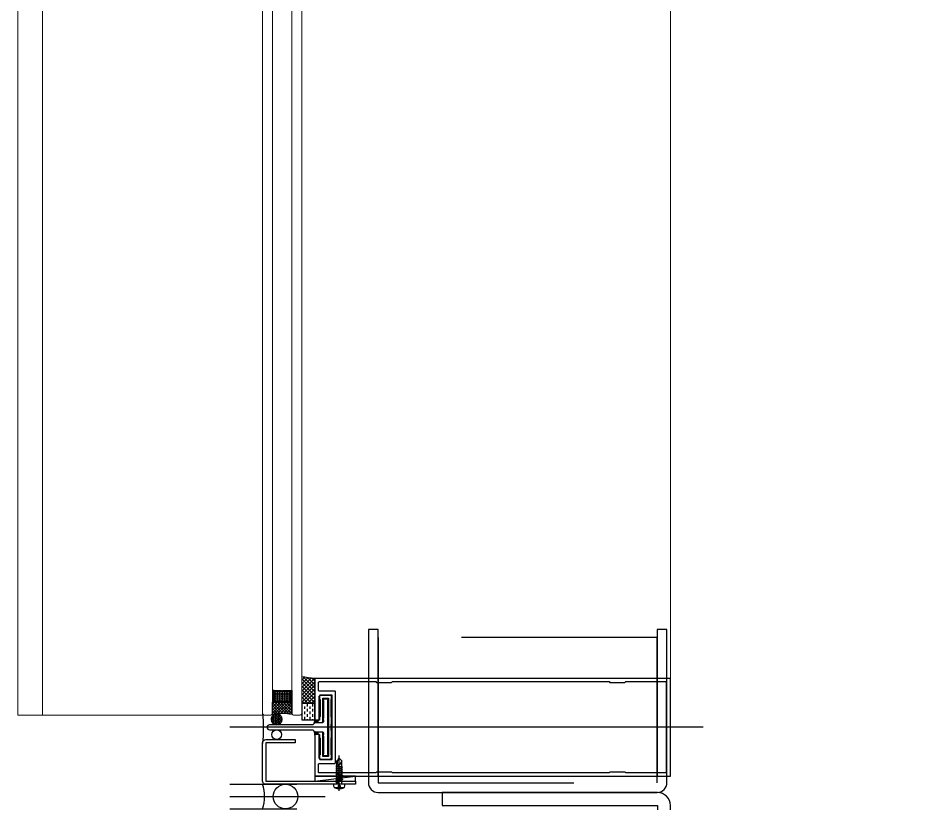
# Model space of a CAD drawing. Header units: millimetres. Extents: x -37526 to 92296, y -340 to 26760.
# Drawn here: x 38450 to 39000, y 10964 to 11445 of the extents above; entities that cross this region are included whole.
import ezdxf

# ---------------------------------------------------------------- set-up
doc = ezdxf.new("R2010")
doc.units = ezdxf.units.MM
doc.header["$LTSCALE"] = 60
for name, pattern in [('CENTER', [50.8, 31.75, -6.35, 6.35, -6.35]), ('CENTER2', [28.575, 19.05, -3.175, 3.175, -3.175]), ('HIDDEN', [2, 1, -1]), ('HIDDEN2', [4.7625, 3.175, -1.5875])]:
    doc.linetypes.add(name, pattern=pattern)
for name, color, linetype in [('A-ETC-8', 8, 'Continuous'), ('B-AR', 7, 'Continuous'), ('cen', 1, 'Continuous'), ('EXTRUSION', 7, 'Continuous'), ('fastener', 1, 'Continuous'), ('GLASS', 7, 'Continuous'), ('polyamide', 6, 'Continuous'), ('S-TEEL', 4, 'Continuous'), ('SCREW', 1, 'Continuous'), ('SEALANT', 252, 'Continuous'), ('W250', 7, 'Continuous')]:
    doc.layers.add(name, color=color, linetype=linetype)
doc.layers.add('A-WIN', color=4, linetype='Continuous', lineweight=9)
doc.layers.add('A-WIN-ELE', color=8, linetype='Continuous', lineweight=9)
doc.layers.add('NOPLOT', color=191, linetype='Continuous', plot=False)
pattern_1 = [(90, (81559.6663, 89232.96467), (-0.15875, 0.079375), [0, -0.15875])]

# ---------------------------------------------------------------- blocks, each defined once
blk = doc.blocks.new('A$C4f50ee67')
at = {"layer": 'GLASS', "transparency": 33554687}
h = blk.add_hatch(dxfattribs=at)
h.set_pattern_fill('ANSI37', color=253, scale=10, angle=90, style=0)
h.set_pattern_definition([(315, (-482.3626, 2021.3178), (0.8838835, 0.8838835), []), (45, (-482.3626, 2021.3178), (-0.8838835, 0.8838835), [])])
h.paths.add_polyline_path([(-202, 8.5, 0.198912), (-201.71, 7.79, 0.112366), (-214.29, 7.79, 0.198912), (-214, 8.5), (-214, 15.5), (-212.95, 15.5), (-212.95, 16.2, 0.414214), (-212.25, 15.5), (-203.75, 15.5, 0.414035), (-203.05, 16.2), (-203.05, 15.5), (-202, 15.5)])
at = {"layer": 'SEALANT', "transparency": 33554687}
h = blk.add_hatch(dxfattribs=at)
h.set_pattern_fill('ANSI37', color=253, scale=0.5)
h.set_pattern_definition([(225, (58217.0189, -22344.7967), (1.122532015, -1.122532015), []), (315, (58217.0189, -22344.7967), (1.122532015, 1.122532015), [])])
h.paths.add_polyline_path([(-188, 14.5), (-196, 14.5), (-196, 31, 0.032752), (-188, 30)])
at = {"layer": 'SEALANT'}
h = blk.add_hatch(dxfattribs=at)
h.set_pattern_fill('DASH', color=253, scale=0.5, angle=90, style=0)
h.set_pattern_definition([(270, (-24036.0779, 66483.7451), (1.5875, -1.5875), [1.5875, -1.5875])])
h.paths.add_polyline_path([(-188, 14.5), (-196, 14.5), (-196, 4.5), (-188, 4.5)])
h = blk.add_hatch(dxfattribs=at)
h.set_pattern_fill('DOTS', color=8, scale=10, angle=248.1986)
h.set_pattern_definition([(248.1986, (-86558.2096, -35092.0081), (0.464238432, -0.5222680618), [0, -0.625])])
edge = h.paths.add_edge_path()
edge.add_ellipse((-211.4, 4.87), major_axis=(0, 3.37), ratio=1, start_angle=0, end_angle=360, ccw=False)
at = {"layer": 'SEALANT', "transparency": 33554687}
h = blk.add_hatch(dxfattribs=at)
h.set_pattern_fill('DOTS', color=253, scale=0.1, angle=90)
h.set_pattern_definition(pattern_1)
h.paths.add_polyline_path([(-187.92, 2.75), (-186.1, 2.75), (-186.1, 2.95), (-186.1, 3.84), (-186.1, 4.5), (-187.5, 4.5, -0.362029), (-187.99, 4.91, -0.057613), (-188.29, 2.46), (-188.06, 2.69, -0.198912)])
h = blk.add_hatch(dxfattribs=at)
h.set_pattern_fill('DOTS', color=253, scale=0.1, angle=270)
h.set_pattern_definition(pattern_1)
h.paths.add_polyline_path([(-187.92, -2.75), (-186.1, -2.75), (-186.1, -2.95), (-186.1, -3.84), (-186.1, -4.5), (-187.5, -4.5, 0.362029), (-187.99, -4.91, 0.057613), (-188.29, -2.46), (-188.06, -2.69, 0.198912)])
at = {"layer": 'B-AR'}
for points in [[(-185.3, 19, -0.414214), (-184.3, 20), (-178, 20, -0.414214), (-177.5, 19.5), (-177.5, -19.5, -0.414214), (-178, -20), (-184.3, -20, -0.414214), (-185.3, -19), (-185.3, -4.7, 0.414214), (-185.5, -4.5), (-187.5, -4.5, 0.414214), (-188, -5), (-188, -30), (30, -30), (30, 30), (-188, 30), (-188, 5, 0.414214), (-187.5, 4.5), (-185.5, 4.5, 0.414214), (-185.3, 4.7)], [(-150.6, -28), (-185.2, -28, -0.414214), (-185.7, -27.5), (-185.7, -22.7, -0.414214), (-185.2, -22.2), (-175.8, -22.2, 0.414214), (-175.3, -21.7), (-175.3, 21.7, 0.414214), (-175.8, 22.2), (-185.2, 22.2, -0.414214), (-185.7, 22.7), (-185.7, 27.5, -0.414214), (-185.2, 28), (-150.6, 28), (-150.1, 27.5), (-140.9, 27.5), (-140.4, 28), (-7.6, 28), (-7.1, 27.5), (2.1, 27.5), (2.6, 28), (27, 28, -0.414214), (27.5, 27.5), (27.5, -27.5, -0.414214), (27, -28), (2.6, -28), (2.1, -27.5), (-7.1, -27.5), (-7.6, -28), (-140.4, -28), (-140.9, -27.5), (-150.1, -27.5)], [(-183.6, -2.75, -0.414214), (-182.6, -3.75), (-182.6, -4.63, 0.298217), (-182.9, -5.09, 0.298217), (-182.6, -5.55), (-182.6, -16.34, 0.298217), (-182.9, -16.8, 0.414214), (-182.4, -17.3), (-180.4, -17.3, 0.414214), (-179.9, -16.8, 0.236068), (-180.1, -16.4), (-180.1, -0.4, 0.236068), (-179.9, 0, 0.236068), (-180.1, 0.4), (-180.1, 16.4, 0.236068), (-179.9, 16.8, 0.414214), (-180.4, 17.3), (-182.4, 17.3, 0.414214), (-182.9, 16.8, 0.298217), (-182.6, 16.34), (-182.6, 5.55, 0.298217), (-182.9, 5.09, 0.298217), (-182.6, 4.63), (-182.6, 3.75, -0.414214), (-183.6, 2.75), (-187.92, 2.75, 0.198912), (-188.06, 2.69), (-188.96, 1.79, -0.198911), (-189.66, 1.5), (-215.8, 1.5, 0.414214), (-217.3, 0, 0.414214), (-215.8, -1.5), (-189.66, -1.5, -0.198912), (-188.96, -1.79), (-188.29, -2.46, 0.198912), (-187.59, -2.75)]]:
    blk.add_lwpolyline(points, format="xyb", close=True, dxfattribs=at)
at = {"layer": 'cen', "ltscale": 0.005}
blk.add_line((50, 0), (-240, 0), dxfattribs=at)
at = {"layer": 'GLASS', "color": 1, "linetype": 'Continuous'}
for p, q in [((-213.25, 15.5, 0), (-213.25, 22.5, 0)), ((-202.75, 15.5, 0), (-202.75, 22.5, 0))]:
    blk.add_line(p, q, dxfattribs=at)
at = {"layer": 'GLASS', "color": 1, "linetype": 'Continuous', "elevation": 0}
for points in [[(-212.95, 15.5), (-212.95, 22.5), (-214, 22.5), (-214, 15.5)], [(-203.05, 15.5), (-203.05, 22.5), (-202, 22.5), (-202, 15.5)]]:
    blk.add_lwpolyline(points, close=True, dxfattribs=at)
for points in [[(-203.05, 16.2, -0.414214), (-203.75, 15.5), (-212.25, 15.5, -0.414214), (-212.95, 16.2), (-212.95, 22, -0.414214), (-212.45, 22.5), (-208.5, 22.5), (-208, 22), (-207.5, 22.5), (-203.55, 22.5, -0.414214), (-203.05, 22), (-203.05, 16.2)], [(-203.55, 16.2), (-203.55, 21.8, 0.414214), (-203.75, 22), (-212.25, 22, 0.414214), (-212.45, 21.8), (-212.45, 16.2, 0.414214), (-212.25, 16), (-203.75, 16, 0.414214), (-203.55, 16.2)]]:
    blk.add_lwpolyline(points, format="xyb", dxfattribs=at)
blk.add_lwpolyline([(-202, 8.5, 0.198912), (-201.71, 7.79, 0.112366), (-214.29, 7.79, 0.198912), (-214, 8.5), (-214, 15.5), (-212.95, 15.5), (-212.95, 16.2, 0.414214), (-212.25, 15.5), (-203.75, 15.5, 0.414035), (-203.05, 16.2), (-203.05, 15.5), (-202, 15.5)], format="xyb", close=True, dxfattribs=at)
at = {"layer": 'GLASS', "color": 8, "linetype": 'Continuous'}
for centre in [(-211.63, 21.25, 0), (-211.63, 19.75, 0), (-211.63, 18.25, 0), (-211.63, 16.75, 0), (-210.25, 21.25, 0), (-210.25, 19.75, 0), (-210.25, 18.25, 0), (-210.25, 16.75, 0), (-208.75, 21.25, 0), (-208.75, 19.75, 0), (-208.75, 18.25, 0), (-208.75, 16.75, 0), (-207.25, 21.25, 0), (-207.25, 19.75, 0), (-207.25, 18.25, 0), (-207.25, 16.75, 0), (-205.75, 21.25, 0), (-205.75, 19.75, 0), (-205.75, 18.25, 0), (-205.75, 16.75, 0), (-204.25, 21.25, 0), (-204.25, 19.75, 0), (-204.25, 18.25, 0), (-204.25, 16.75, 0)]:
    blk.add_circle(centre, 0.65, dxfattribs=at)
at = {"layer": 'polyamide', "color": 5}
blk.add_lwpolyline([(-179.7, -17.85), (-179.7, 0), (-179.7, -17.85), (-183.1, -17.85), (-183.1, -3.45), (-183.6, -2.95), (-186.1, -2.95), (-186.1, -3.84), (-185.6, -4.34), (-185.1, -4.34), (-185.1, -6.4), (-184.8, -6.7), (-184.8, -16.99), (-185.1, -16.99), (-185.1, -19.05), (-184.6, -19.55), (-178.2, -19.55), (-177.7, -19.05), (-177.7, -16.99), (-178, -16.99), (-178, -6.5), (-177.7, -6.5), (-177.7, -2), (-178, -2), (-178, 2), (-177.7, 2), (-177.7, 6.49), (-178, 6.49), (-178, 16.99), (-177.7, 16.99), (-177.7, 19.05), (-178.2, 19.55), (-184.6, 19.55), (-185.1, 19.05), (-185.1, 16.99), (-184.8, 16.99), (-184.8, 6.7), (-185.1, 6.4), (-185.1, 4.34), (-185.6, 4.34), (-186.1, 3.84), (-186.1, 2.95), (-183.6, 2.95), (-183.1, 3.45), (-183.1, 17.85), (-179.7, 17.85), (-179.7, 0)], dxfattribs=at)
at = {"layer": 'SEALANT', "color": 4}
blk.add_lwpolyline([(-188, 30, -0.032752), (-196, 31)], format="xyb", dxfattribs=at)
blk.add_lwpolyline([(-188, 14.5), (-196, 14.5), (-196, 4.5), (-188, 4.5)], close=True, dxfattribs=at)
at = {"layer": 'SEALANT', "color": 8}
for centre, start, end in [((-199.39, 5.06), 346.7784, 359.2245), ((-199.39, -5.06), 0.7755, 13.2216)]:
    blk.add_arc(centre, 11.4, start, end, dxfattribs=at)
at = {"layer": 'SEALANT', "color": 4, "extrusion": (0, 0, -1)}
blk.add_ellipse((-211.4, 4.87, 0), major_axis=(0, 3.37), ratio=1, dxfattribs=at)
blk = doc.blocks.new('PH-4-16')
at = {"layer": 'SCREW'}
for p, q in [((-1.51, 0), (-1.51, -0.97)), ((1.51, 0), (1.51, -1.59)), ((0.05, -0.87), (-2.01, -1.2)), ((2, -1.79), (-2.01, -2.45)), ((2, -3.03), (-2.01, -3.69)), ((2, -4.27), (-2.01, -4.93)), ((-2, -1.27), (-1.51, -1.47)), ((-2, -2.51), (-1.51, -2.71)), ((-2, -3.75), (-1.51, -3.95)), ((-2, -4.99), (-1.51, -5.2)), ((-1.99, -1.17), (-1.51, -0.97)), ((-1.99, -2.41), (-1.51, -2.21)), ((-1.99, -3.65), (-1.51, -3.45)), ((-1.99, -4.89), (-1.51, -4.69)), ((0.07, -0.97), (-1.95, -1.3)), ((1.99, -1.89), (-1.95, -2.54)), ((1.99, -3.13), (-1.95, -3.78)), ((1.99, -4.37), (-1.95, -5.02)), ((0.05, -0.87), (-1.51, -0.97)), ((0.07, -0.97), (-1.51, -1.47)), ((-1.51, -1.47), (-1.51, -2.21)), ((1.51, -1.59), (-1.51, -2.21)), ((1.51, -2.09), (-1.51, -2.71)), ((-1.51, -2.71), (-1.51, -3.45)), ((1.51, -2.83), (-1.51, -3.45)), ((1.51, -3.33), (-1.51, -3.95)), ((1.51, -4.07), (-1.51, -4.69)), ((1.51, -4.57), (-1.51, -5.2)), ((-1.51, -5.2), (-1.51, -5.93)), ((1.51, -5.31), (-1.51, -5.93)), ((1.51, -1.59), (2, -1.79)), ((1.99, -1.89), (1.51, -2.09)), ((1.51, -2.09), (1.51, -2.83)), ((2, -3.03), (1.51, -2.83)), ((1.99, -3.13), (1.51, -3.33)), ((1.51, -3.33), (1.51, -4.07)), ((2, -4.27), (1.51, -4.07)), ((1.99, -4.37), (1.51, -4.57)), ((1.51, -4.57), (1.51, -5.31)), ((2, -5.51), (1.51, -5.31)), ((2, -5.51), (-2.01, -6.17)), ((2, -6.75), (-2.01, -7.41)), ((2, -7.99), (-2.01, -8.65)), ((2, -9.23), (-2.01, -9.89)), ((2, -10.47), (-2.01, -11.13)), ((-2, -6.24), (-1.51, -6.44)), ((-2, -7.48), (-1.51, -7.68)), ((-2, -8.72), (-1.51, -8.92)), ((-2, -9.96), (-1.51, -10.16)), ((-1.99, -6.13), (-1.51, -5.93)), ((-1.99, -7.37), (-1.51, -7.17)), ((-1.99, -8.61), (-1.51, -8.41)), ((-1.99, -9.85), (-1.51, -9.66)), ((-1.99, -11.09), (-1.51, -10.9)), ((1.99, -5.61), (-1.95, -6.26)), ((1.99, -6.86), (-1.95, -7.5)), ((1.99, -8.1), (-1.95, -8.75)), ((1.99, -9.34), (-1.95, -9.99)), ((1.99, -10.58), (-1.95, -11.23)), ((1.51, -5.81), (-1.51, -6.44)), ((-1.51, -6.44), (-1.51, -7.17)), ((1.51, -6.55), (-1.51, -7.17)), ((1.51, -7.05), (-1.51, -7.68)), ((-1.51, -7.68), (-1.51, -8.41)), ((1.51, -7.79), (-1.51, -8.41)), ((1.51, -8.29), (-1.51, -8.92)), ((-1.51, -8.92), (-1.51, -9.66)), ((1.51, -9.03), (-1.51, -9.66)), ((1.51, -9.53), (-1.51, -10.16)), ((-1.51, -10.16), (-1.51, -10.9)), ((1.51, -10.27), (-1.51, -10.9)), ((1.51, -10.77), (-1.51, -11.4)), ((1.99, -5.61), (1.51, -5.81)), ((1.51, -5.81), (1.51, -6.55)), ((2, -6.75), (1.51, -6.55)), ((1.99, -6.86), (1.51, -7.05)), ((1.51, -7.05), (1.51, -7.79)), ((2, -7.99), (1.51, -7.79)), ((1.99, -8.1), (1.51, -8.29)), ((1.51, -8.29), (1.51, -9.03)), ((2, -9.23), (1.51, -9.03)), ((1.99, -9.34), (1.51, -9.53)), ((1.51, -9.53), (1.51, -10.27)), ((2, -10.47), (1.51, -10.27)), ((1.99, -10.58), (1.51, -10.77)), ((1.51, -10.77), (1.51, -14.49)), ((-2, -11.2), (-1.51, -11.4)), ((-1.51, -11.4), (-1.51, -14.46)), ((-1.51, -14.46), (-1.14, -14.46)), ((0, -16), (-1.51, -14.46)), ((-1.14, -12.61), (-1.14, -14.46)), ((-1.14, -14.46), (0, -16)), ((0, -16), (1.51, -14.49)), ((1.51, -14.49), (0.4, -12.23))]:
    blk.add_line(p, q, dxfattribs=at)
at = {"layer": 'SCREW', "color": 1, "linetype": 'CENTER'}
blk.add_line((0, 3.95), (0, -17.67), dxfattribs=at)
at = {"layer": 'SCREW', "linetype": 'HIDDEN2'}
blk.add_line((-1.51, -3.95), (-1.51, -4.69), dxfattribs=at)
at = {"layer": 'SCREW'}
blk.add_lwpolyline([(3.48, 0.99), (3.48, 0), (-3.48, 0), (-3.48, 0.99, -0.336479), (-2.53, 2.23, -0.138717), (2.53, 2.23, -0.336479)], format="xyb", close=True, dxfattribs=at)
blk.add_lwpolyline([(-2.53, 2.23), (-2.31, 2.03), (-2.06, 1.94), (-1.79, 1.92), (-1.52, 1.95), (-1.25, 2.02), (-1.01, 2.09), (-0.81, 2.13), (-0.65, 2.14), (-0.55, 2.08), (-0.5, 1.96), (-0.49, 1.8), (-0.49, 1.61), (-0.51, 1.41), (-0.52, 1.2), (-0.51, 1.01), (-0.47, 0.84), (-0.39, 0.71), (-0.28, 0.61), (-0.14, 0.55), (0, 0.53), (0.14, 0.55), (0.28, 0.61), (0.39, 0.71), (0.47, 0.84), (0.51, 1.01), (0.52, 1.2), (0.51, 1.41), (0.49, 1.61), (0.49, 1.8), (0.5, 1.96), (0.55, 2.08), (0.65, 2.14), (0.81, 2.13), (1.01, 2.09), (1.25, 2.02), (1.52, 1.95), (1.79, 1.92), (2.06, 1.94), (2.31, 2.03), (2.53, 2.23)], dxfattribs=at)
for centre, radius, start, end in [((-1.92, -1.23), 0.0931, 139.8661, 209.9246), ((-1.92, -2.47), 0.0931, 139.8661, 209.9246), ((-1.92, -3.71), 0.0931, 139.8661, 209.9246), ((-1.92, -4.95), 0.0931, 139.8661, 209.9246), ((0.03, -0.92), 0.0605, 310.7271, 69.3149), ((1.92, -1.83), 0.0931, 319.8661, 29.9246), ((1.92, -3.07), 0.0931, 319.8661, 29.9246), ((1.92, -4.31), 0.0931, 319.8661, 29.9246), ((-1.92, -6.19), 0.0931, 139.8661, 209.9246), ((-1.92, -7.43), 0.0931, 139.8661, 209.9246), ((-1.92, -8.67), 0.0931, 139.8661, 209.9246), ((-1.92, -9.91), 0.0931, 139.8661, 209.9246), ((1.92, -5.55), 0.0931, 319.8661, 29.9246), ((1.92, -6.8), 0.0931, 319.8661, 29.9246), ((1.92, -8.04), 0.0931, 319.8661, 29.9246), ((1.92, -9.28), 0.0931, 319.8661, 29.9246), ((1.92, -10.52), 0.0931, 319.8661, 29.9246), ((-1.92, -11.15), 0.0931, 139.8661, 209.9246), ((-0.33, -12.61), 0.815, 27.365, 180)]:
    blk.add_arc(centre, radius, start, end, dxfattribs=at)
blk = doc.blocks.new('m12 set anchor')
at = {"layer": 'A-ETC-8'}
for p, q in [((0, 26), (0, -84)), ((-4.8, 21), (-6, 19.8)), ((-6, 19.8), (6, 19.8)), ((-6, -49), (-6, 19.8)), ((-4.8, 21), (4.8, 21)), ((-4.8, -49), (-4.8, 21)), ((6, 19.8), (4.8, 21)), ((4.8, -49), (4.8, 21)), ((6, -49), (6, 19.8)), ((-10.97, 5.47), (-10.97, 12.53)), ((0, 14), (-9.5, 14)), ((-5.48, 5.47), (-5.48, 12.53)), ((0, 14), (9.5, 14)), ((5.48, 5.47), (5.48, 12.53)), ((10.97, 5.47), (10.97, 12.53)), ((-10.75, 3), (-0.5, 4)), ((-10.75, 0), (-10.75, 3)), ((-10.75, 0), (-0.5, 1)), ((-10.75, 0), (0.5, 0)), ((0, 4), (-9.5, 4)), ((-0.5, 1), (-0.5, 4)), ((10.75, 3), (-0.5, 3)), ((0, 4), (9.5, 4)), ((0.5, 2), (10.75, 3)), ((0.5, -1), (0.5, 2)), ((0.5, -1), (10.75, 0)), ((10.75, 0), (10.75, 3)), ((-8.2, -67), (-7, -49)), ((-7, -49), (0, -49)), ((6, -46.6), (-6, -46.6)), ((0, -49), (3.91, -49)), ((7, -49), (4.42, -49)), ((8.2, -67), (7, -49)), ((2.56, -60.84), (-3.59, -54.7)), ((2.9, -60.5), (-3.25, -54.36)), ((-2.4, -64.12), (1.2, -64.12)), ((-2.4, -64.6), (1.2, -64.6)), ((-3.58, -67), (-8.2, -67)), ((-6, -67), (-6, -76.6)), ((6, -69.4), (-6, -69.4)), ((6, -70.6), (-6, -70.6)), ((-2.4, -67), (0, -67)), ((0, -67), (8.2, -67)), ((6, -67), (6, -76.6)), ((0, -79), (-6, -76.6)), ((-6, -76.6), (0, -76.6)), ((6, -76.6), (0, -76.6)), ((0, -79), (6, -76.6))]:
    blk.add_line(p, q, dxfattribs=at)
for centre, radius, start, end in [((-9.5, 12.53), 1.47, 90, 180), ((-6.95, 12.53), 1.47, 0, 90), ((-4.02, 12.53), 1.47, 90, 180), ((4.02, 12.53), 1.47, 0, 90), ((6.95, 12.53), 1.47, 90, 180), ((9.5, 12.53), 1.47, 0, 90), ((-9.5, 5.47), 1.47, 180, 270), ((-6.95, 5.47), 1.47, 270, 0), ((-4.02, 5.47), 1.47, 180, 270), ((4.02, 5.47), 1.47, 270, 0), ((6.95, 5.47), 1.47, 180, 270), ((9.5, 5.47), 1.47, 270, 0), ((0.99, -50.11), 3.6, 225, 18.0378), ((0.99, -50.11), 3.12, 225, 20.9333), ((-2.4, -53.51), 1.68, 45, 225), ((-2.4, -53.51), 1.2, 45, 225), ((-2.4, -65.8), 1.68, 90, 225.5847), ((-2.4, -65.8), 1.2, 90, 270), ((1.2, -62.2), 2.4, 270, 45), ((1.2, -62.2), 1.92, 270, 45)]:
    blk.add_arc(centre, radius, start, end, dxfattribs=at)
blk = doc.blocks.new('A$C3550309b')
at = {"layer": 'fastener'}
for p, q in [((14, 60.95), (20.87, 60.95)), ((-22, 41.79), (-22, 58.21)), ((-20.5, 55.48), (-14, 55.48)), ((12, 56, 0), (-12, 56, 0)), ((12, 55.25, 0), (-12, 55.25, 0)), ((14, 55.48), (20.87, 55.48)), ((22, 58.22), (22, 41.78)), ((35, 56, 0), (22, 56, 0)), ((35.75, 55.25, 0), (22, 55.25, 0)), ((35, 44, 0), (35, 56, 0)), ((35, 56, 0), (37, 54, 0)), ((37, 46, 0), (37, 54, 0)), ((-20.5, 44.53), (-14, 44.53)), ((12, 44.75, 0), (-12, 44.75, 0)), ((12, 44, 0), (-12, 44, 0)), ((14, 44.52), (20.87, 44.52)), ((35.75, 44.75, 0), (22, 44.75, 0)), ((35, 44, 0), (22, 44, 0)), ((35, 44, 0), (37, 46, 0)), ((14, 39.05), (20.87, 39.05))]:
    blk.add_line(p, q, dxfattribs=at)
at = {"layer": 'fastener', "linetype": 'CENTER2'}
blk.add_line((46.16, 50, 0), (-30.76, 50), dxfattribs=at)
at = {"layer": 'fastener'}
blk.add_lwpolyline([(-14, 60.95), (-20.5, 60.95, 0.547945), (-20.5, 55.48, 0.273973), (-20.5, 44.53, 0.547945), (-20.5, 39.05), (-14, 39.05)], format="xyb", close=True, dxfattribs=at)
blk.add_lwpolyline([(-14, 37.75), (-12, 37.75), (-12, 62.25), (-14, 62.25)], close=True, dxfattribs=at)
at = {"layer": 'fastener', "elevation": 0}
blk.add_lwpolyline([(12, 62.25), (14, 62.25), (14, 37.75), (12, 37.75)], close=True, dxfattribs=at)
at = {"layer": 'fastener'}
for centre, radius, start, end in [((18.12, 58.22), 3.88, 315.2164, 44.7836), ((8.08, 50), 13.92, 336.8008, 23.1992), ((18.12, 41.78), 3.88, 315.2164, 44.7836)]:
    blk.add_arc(centre, radius, start, end, dxfattribs=at)
at = {"layer": 'S-TEEL', "color": 8, "linetype": 'HIDDEN', "ltscale": 2, "elevation": 0}
for points in [[(-179.16, 120), (-179.16, 210), (-185.16, 210), (-185.16, 120)], [(-2.16, 120), (-2.16, 210), (-8.16, 210), (-8.16, 120)]]:
    blk.add_lwpolyline(points, dxfattribs=at)
blk.add_lwpolyline([(-179.16, 116), (-8.16, 116), (-8.16, 205), (-179.16, 205)], close=True, dxfattribs=at)
at = {"layer": 'S-TEEL', "elevation": 0}
blk.add_lwpolyline([(-185.16, 120), (-185.16, 116, 0.414214), (-179.16, 110), (-8.16, 110, 0.414214), (-2.16, 116), (-2.16, 120)], format="xyb", dxfattribs=at)
at = {"layer": 'S-TEEL'}
for points in [[(-8, 10), (-8, 10), (0, 10), (0, 102, 0.414214), (-8, 110), (-140, 110), (-140, 102), (-8, 102), (-8, 90), (-7, 89), (-8, 88), (-7, 87), (-8, 86), (-7, 85), (-8, 84), (-7, 83), (-8, 82), (-7, 81), (-8, 80), (-7, 79), (-8, 78), (-7, 77), (-8, 76), (-7, 75), (-8, 74), (-7, 73), (-8, 72), (-7, 71), (-8, 70), (-7, 69), (-8, 68), (-7, 67), (-8, 66), (-7, 65), (-8, 64), (-7, 63), (-8, 62), (-7, 61), (-8, 60), (-7, 59), (-8, 58), (-7, 57), (-8, 56), (-7, 55), (-8, 54), (-7, 53), (-8, 52), (-7, 51), (-8, 50), (-7, 49), (-8, 48), (-7, 47), (-8, 46), (-7, 45), (-8, 44), (-7, 43), (-8, 42), (-7, 41), (-8, 40), (-7, 39), (-8, 38), (-7, 37), (-8, 36), (-7, 35), (-8, 34), (-7, 33), (-8, 32), (-7, 31), (-8, 30), (-7, 29), (-8, 28), (-7, 27), (-8, 26), (-7, 25), (-8, 24), (-7, 23), (-8, 22), (-7, 21), (-8, 20), (-7, 19), (-8, 18), (-7, 17), (-8, 16), (-7, 15), (-8, 14), (-7, 13), (-8, 12), (-7, 11), (-8, 10)], [(8, 90), (8, 90), (0, 90), (0, 8, 0.414214), (8, 0), (150, 0), (150, 8), (8, 8), (8, 10), (7, 11), (8, 12), (7, 13), (8, 14), (7, 15), (8, 16), (7, 17), (8, 18), (7, 19), (8, 20), (7, 21), (8, 22), (7, 23), (8, 24), (7, 25), (8, 26), (7, 27), (8, 28), (7, 29), (8, 30), (7, 31), (8, 32), (7, 33), (8, 34), (7, 35), (8, 36), (7, 37), (8, 38), (7, 39), (8, 40), (7, 41), (8, 42), (7, 43), (8, 44), (7, 45), (8, 46), (7, 47), (8, 48), (7, 49), (8, 50), (7, 51), (8, 52), (7, 53), (8, 54), (7, 55), (8, 56), (7, 57), (8, 58), (7, 59), (8, 60), (7, 61), (8, 62), (7, 63), (8, 64), (7, 65), (8, 66), (7, 67), (8, 68), (7, 69), (8, 70), (7, 71), (8, 72), (7, 73), (8, 74), (7, 75), (8, 76), (7, 77), (8, 78), (7, 79), (8, 80), (7, 81), (8, 82), (7, 83), (8, 84), (7, 85), (8, 86), (7, 87), (8, 88), (7, 89), (8, 90)]]:
    blk.add_lwpolyline(points, format="xyb", dxfattribs=at)
blk.add_lwpolyline([(8, 80), (33, 80), (138, 33), (138, 8)], dxfattribs=at)
at = {"layer": 'S-TEEL', "color": 1}
for points in [[(0, 25), (-7, 25), (-7, 75), (0, 75)], [(0, 25), (7, 25), (7, 75), (0, 75)]]:
    blk.add_lwpolyline(points, close=True, dxfattribs=at)
at = {"layer": 'S-TEEL'}
for points in [[(-12, 30), (-12, 70), (-8, 70), (-7, 69), (-8, 68), (-7, 67), (-8, 66), (-7, 65), (-8, 64), (-7, 63), (-8, 62), (-7, 61), (-8, 60), (-7, 59), (-8, 58), (-7, 57), (-8, 56), (-7, 55), (-8, 54), (-7, 53), (-8, 52), (-7, 51), (-8, 50), (-7, 49), (-8, 48), (-7, 47), (-8, 46), (-7, 45), (-8, 44), (-7, 43), (-8, 42), (-7, 41), (-8, 40), (-7, 39), (-8, 38), (-7, 37), (-8, 36), (-7, 35), (-8, 34), (-7, 33), (-8, 32), (-7, 31), (-8, 30)], [(12, 30), (12, 70), (8, 70), (7, 69), (8, 68), (7, 67), (8, 66), (7, 65), (8, 64), (7, 63), (8, 62), (7, 61), (8, 60), (7, 59), (8, 58), (7, 57), (8, 56), (7, 55), (8, 54), (7, 53), (8, 52), (7, 51), (8, 50), (7, 49), (8, 48), (7, 47), (8, 46), (7, 45), (8, 44), (7, 43), (8, 42), (7, 41), (8, 40), (7, 39), (8, 38), (7, 37), (8, 36), (7, 35), (8, 34), (7, 33), (8, 32), (7, 31), (8, 30)]]:
    blk.add_lwpolyline(points, close=True, dxfattribs=at)
at = {"layer": 'fastener', "xscale": -1, "rotation": 359.9999999999999}
blk.add_blockref('m12 set anchor', (100, 12), dxfattribs=at)
blk = doc.blocks.new('A$C632c858f')
at = {"layer": 'A-ETC-8'}
blk.add_arc((-2.84, 0), 24.04, 341.8248, 18.1752, dxfattribs=at)
blk.add_ellipse((34.03, 0), major_axis=(7.59, 0), ratio=0.987937, dxfattribs=at)
at = {"layer": 'NOPLOT'}
blk.add_line((0, 0), (58.43, 0), dxfattribs=at)
for points in [[(0, 7.5), (41, 7.5)], [(0, -7.5), (41, -7.5)]]:
    blk.add_lwpolyline(points, dxfattribs=at)

msp = doc.modelspace()

# ---------------------------------------------------------------- linework, layer by layer
at = {"color": 8}
msp.add_line((38632, 10977, 0), (38657, 10980, 0), dxfattribs=at)
at = {"elevation": 0}
msp.add_lwpolyline([(38620, 11000.5), (38602, 11000.5), (38602, 10977), (38657, 10977), (38657, 10975), (38602, 10975, -0.414214), (38600, 10977), (38600, 11000.5, -0.414214), (38602, 11002.5), (38620, 11002.5)], format="xyb", close=True, dxfattribs=at)
at = {"color": 8, "elevation": 0}
msp.add_lwpolyline([(38632, 10980), (38632, 10977), (38657, 10977), (38657, 10980)], close=True, dxfattribs=at)
at = {"layer": 'A-ETC-8'}
msp.add_circle((38608.61, 11005.5, 0), 3, dxfattribs=at)
at = {"layer": 'A-WIN'}
for points in [[(38606, 11018.5, -0.414214), (38605, 11017.5), (38601, 11017.5, -0.414214), (38600, 11018.5), (38600, 11901.5, -0.414214), (38601, 11902.5), (38605, 11902.5, -0.414214), (38606, 11901.5)], [(38624, 11018.5, -0.414214), (38623, 11017.5), (38619, 11017.5, -0.414214), (38618, 11018.5), (38618, 11901.5, -0.414214), (38619, 11902.5), (38623, 11902.5, -0.414214), (38624, 11901.5)]]:
    msp.add_lwpolyline(points, format="xyb", close=True, dxfattribs=at)
at = {"layer": 'A-WIN-ELE'}
msp.add_line((38465, 18990.04), (38465, 11017.5), dxfattribs=at)
at = {"layer": 'A-WIN-ELE', "elevation": 0}
msp.add_lwpolyline([(38600, 11017.5), (38450, 11017.5), (38450, 18990.04), (38600, 18990.04)], close=True, dxfattribs=at)
msp.add_lwpolyline([(38850, 11040), (38850, 16330)], dxfattribs=at)
at = {"layer": 'SEALANT', "color": 4, "elevation": 0}
msp.add_lwpolyline([(38600, 11018.5, -0.046761), (38600, 11000)], format="xyb", dxfattribs=at)

# ---------------------------------------------------------------- block references
at = {"layer": 'A-ETC-8'}
for name, p in [('A$C3550309b', (38850, 10860)), ('A$C632c858f', (38580, 10967.5))]:
    msp.add_blockref(name, p, dxfattribs=at)
at = {"layer": 'EXTRUSION', "xscale": -1, "rotation": 180}
msp.add_blockref('PH-4-16', (38647, 10975, 0), dxfattribs=at)
at = {"layer": 'W250'}
msp.add_blockref('A$C4f50ee67', (38820, 11010, 0), dxfattribs=at)

doc.saveas('drawing.dxf')
